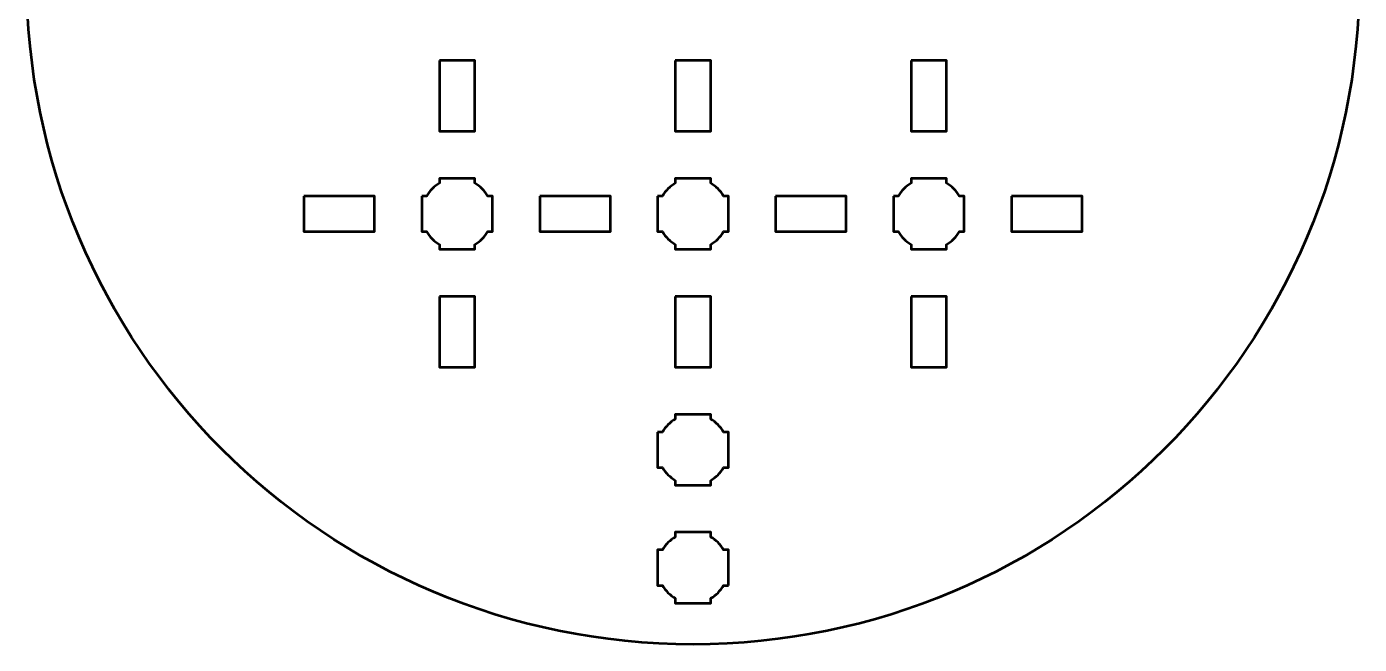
# Model space of a CAD drawing. Header units: centimetres. Extents: x -215 to 208, y -170 to 139.
# Drawn here: x 36.35 to 47.65, y -126.65 to -121.41 of the extents above; entities that cross this region are included whole.
import ezdxf

# ---------------------------------------------------------------- set-up
doc = ezdxf.new("R2010")
doc.units = ezdxf.units.CM
doc.header["$MEASUREMENT"] = 0
doc.layers.add('Layer 1', color=7, linetype='Continuous')

msp = doc.modelspace()

# ---------------------------------------------------------------- linework, layer by layer
at = {"layer": 'Layer 1', "color": 250, "lineweight": 53}
msp.add_ellipse((42, -120.99999), major_axis=(0, 5.65), ratio=1, dxfattribs=at)
at = {"layer": 'Layer 1', "lineweight": 53}
for points, knots in [([(39.85003, -121.69998), (39.85003, -121.69998), (40.15003, -121.69998), (40.15003, -121.69998), (40.15003, -121.69998), (40.15003, -121.69998), (40.15003, -122.29998), (40.15003, -122.29998), (40.15003, -122.29998), (40.15003, -122.29998), (39.85003, -122.29998), (39.85003, -122.29998), (39.85003, -122.29998), (39.85003, -122.29998), (39.85003, -121.69998), (39.85003, -121.69998)], [0, 0, 0, 0, 0.25, 0.25, 0.25, 0.25, 0.5, 0.5, 0.5, 0.5, 0.75, 0.75, 0.75, 0.75, 1, 1, 1, 1]), ([(41.84996, -121.69998), (41.84996, -121.69998), (42.14996, -121.69998), (42.14996, -121.69998), (42.14996, -121.69998), (42.14996, -121.69998), (42.14996, -122.29998), (42.14996, -122.29998), (42.14996, -122.29998), (42.14996, -122.29998), (41.84996, -122.29998), (41.84996, -122.29998), (41.84996, -122.29998), (41.84996, -122.29998), (41.84996, -121.69998), (41.84996, -121.69998)], [0, 0, 0, 0, 0.25, 0.25, 0.25, 0.25, 0.5, 0.5, 0.5, 0.5, 0.75, 0.75, 0.75, 0.75, 1, 1, 1, 1]), ([(43.85006, -121.69998), (43.85006, -121.69998), (44.15007, -121.69998), (44.15007, -121.69998), (44.15007, -121.69998), (44.15007, -121.69998), (44.15007, -122.29998), (44.15007, -122.29998), (44.15007, -122.29998), (44.15007, -122.29998), (43.85006, -122.29998), (43.85006, -122.29998), (43.85006, -122.29998), (43.85006, -122.29998), (43.85006, -121.69998), (43.85006, -121.69998)], [0, 0, 0, 0, 0.25, 0.25, 0.25, 0.25, 0.5, 0.5, 0.5, 0.5, 0.75, 0.75, 0.75, 0.75, 1, 1, 1, 1]), ([(39.7, -122.8499), (39.7, -122.8499), (39.7402, -122.8499), (39.7402, -122.8499), (39.7402, -122.8499), (39.76653, -122.80438), (39.80449, -122.76645), (39.85, -122.74012), (39.85, -122.74012), (39.85, -122.74012), (39.85, -122.6999), (39.85, -122.6999), (39.85, -122.6999), (39.85, -122.6999), (40.15, -122.6999), (40.15, -122.6999), (40.15, -122.6999), (40.15, -122.6999), (40.15, -122.74009), (40.15, -122.74009), (40.15, -122.74009), (40.19553, -122.76642), (40.23352, -122.80437), (40.25988, -122.8499), (40.25988, -122.8499), (40.25988, -122.8499), (40.3, -122.8499), (40.3, -122.8499), (40.3, -122.8499), (40.3, -122.8499), (40.3, -122.99532), (40.3, -122.99532), (40.3, -122.99532), (40.3, -122.99532), (40.30006, -122.99997), (40.30006, -122.99997), (40.30006, -122.99997), (40.30006, -122.99997), (40.3, -123.00461), (40.3, -123.00461), (40.3, -123.00461), (40.3, -123.00461), (40.3, -123.1499), (40.3, -123.1499), (40.3, -123.1499), (40.3, -123.1499), (40.25993, -123.1499), (40.25993, -123.1499), (40.25993, -123.1499), (40.23358, -123.19547), (40.19558, -123.23348), (40.15, -123.25984), (40.15, -123.25984), (40.15, -123.25984), (40.15, -123.2999), (40.15, -123.2999), (40.15, -123.2999), (40.15, -123.2999), (40.00672, -123.2999), (40.00672, -123.2999), (40.00672, -123.2999), (40.00672, -123.2999), (40.00005, -123.29998), (40.00005, -123.29998), (40.00005, -123.29998), (40.00005, -123.29998), (39.99337, -123.2999), (39.99337, -123.2999), (39.99337, -123.2999), (39.99337, -123.2999), (39.85, -123.2999), (39.85, -123.2999), (39.85, -123.2999), (39.85, -123.2999), (39.85, -123.2598), (39.85, -123.2598), (39.85, -123.2598), (39.80446, -123.23344), (39.76648, -123.19545), (39.74015, -123.1499), (39.74015, -123.1499), (39.74015, -123.1499), (39.7, -123.1499), (39.7, -123.1499), (39.7, -123.1499), (39.7, -123.1499), (39.7, -122.8499), (39.7, -122.8499)], [0, 0, 0, 0, 0.04545455, 0.04545455, 0.04545455, 0.04545455, 0.09090909, 0.09090909, 0.09090909, 0.09090909, 0.13636364, 0.13636364, 0.13636364, 0.13636364, 0.18181818, 0.18181818, 0.18181818, 0.18181818, 0.22727273, 0.22727273, 0.22727273, 0.22727273, 0.27272727, 0.27272727, 0.27272727, 0.27272727, 0.31818182, 0.31818182, 0.31818182, 0.31818182, 0.36363636, 0.36363636, 0.36363636, 0.36363636, 0.40909091, 0.40909091, 0.40909091, 0.40909091, 0.45454545, 0.45454545, 0.45454545, 0.45454545, 0.5, 0.5, 0.5, 0.5, 0.54545455, 0.54545455, 0.54545455, 0.54545455, 0.59090909, 0.59090909, 0.59090909, 0.59090909, 0.63636364, 0.63636364, 0.63636364, 0.63636364, 0.68181818, 0.68181818, 0.68181818, 0.68181818, 0.72727273, 0.72727273, 0.72727273, 0.72727273, 0.77272727, 0.77272727, 0.77272727, 0.77272727, 0.81818182, 0.81818182, 0.81818182, 0.81818182, 0.86363636, 0.86363636, 0.86363636, 0.86363636, 0.90909091, 0.90909091, 0.90909091, 0.90909091, 0.95454545, 0.95454545, 0.95454545, 0.95454545, 1, 1, 1, 1]), ([(41.7, -122.8499), (41.7, -122.8499), (41.7402, -122.8499), (41.7402, -122.8499), (41.7402, -122.8499), (41.76653, -122.80438), (41.80449, -122.76645), (41.85, -122.74012), (41.85, -122.74012), (41.85, -122.74012), (41.85, -122.6999), (41.85, -122.6999), (41.85, -122.6999), (41.85, -122.6999), (42.15, -122.6999), (42.15, -122.6999), (42.15, -122.6999), (42.15, -122.6999), (42.15, -122.74009), (42.15, -122.74009), (42.15, -122.74009), (42.19553, -122.76642), (42.23352, -122.80437), (42.25988, -122.8499), (42.25988, -122.8499), (42.25988, -122.8499), (42.3, -122.8499), (42.3, -122.8499), (42.3, -122.8499), (42.3, -122.8499), (42.3, -122.99532), (42.3, -122.99532), (42.3, -122.99532), (42.3, -122.99532), (42.30006, -122.99997), (42.30006, -122.99997), (42.30006, -122.99997), (42.30006, -122.99997), (42.3, -123.00461), (42.3, -123.00461), (42.3, -123.00461), (42.3, -123.00461), (42.3, -123.1499), (42.3, -123.1499), (42.3, -123.1499), (42.3, -123.1499), (42.25993, -123.1499), (42.25993, -123.1499), (42.25993, -123.1499), (42.23358, -123.19547), (42.19558, -123.23348), (42.15, -123.25984), (42.15, -123.25984), (42.15, -123.25984), (42.15, -123.2999), (42.15, -123.2999), (42.15, -123.2999), (42.15, -123.2999), (42.00672, -123.2999), (42.00672, -123.2999), (42.00672, -123.2999), (42.00672, -123.2999), (42.00005, -123.29998), (42.00005, -123.29998), (42.00005, -123.29998), (42.00005, -123.29998), (41.99337, -123.2999), (41.99337, -123.2999), (41.99337, -123.2999), (41.99337, -123.2999), (41.85, -123.2999), (41.85, -123.2999), (41.85, -123.2999), (41.85, -123.2999), (41.85, -123.2598), (41.85, -123.2598), (41.85, -123.2598), (41.80446, -123.23344), (41.76648, -123.19545), (41.74015, -123.1499), (41.74015, -123.1499), (41.74015, -123.1499), (41.7, -123.1499), (41.7, -123.1499), (41.7, -123.1499), (41.7, -123.1499), (41.7, -122.8499), (41.7, -122.8499)], [0, 0, 0, 0, 0.04545455, 0.04545455, 0.04545455, 0.04545455, 0.09090909, 0.09090909, 0.09090909, 0.09090909, 0.13636364, 0.13636364, 0.13636364, 0.13636364, 0.18181818, 0.18181818, 0.18181818, 0.18181818, 0.22727273, 0.22727273, 0.22727273, 0.22727273, 0.27272727, 0.27272727, 0.27272727, 0.27272727, 0.31818182, 0.31818182, 0.31818182, 0.31818182, 0.36363636, 0.36363636, 0.36363636, 0.36363636, 0.40909091, 0.40909091, 0.40909091, 0.40909091, 0.45454545, 0.45454545, 0.45454545, 0.45454545, 0.5, 0.5, 0.5, 0.5, 0.54545455, 0.54545455, 0.54545455, 0.54545455, 0.59090909, 0.59090909, 0.59090909, 0.59090909, 0.63636364, 0.63636364, 0.63636364, 0.63636364, 0.68181818, 0.68181818, 0.68181818, 0.68181818, 0.72727273, 0.72727273, 0.72727273, 0.72727273, 0.77272727, 0.77272727, 0.77272727, 0.77272727, 0.81818182, 0.81818182, 0.81818182, 0.81818182, 0.86363636, 0.86363636, 0.86363636, 0.86363636, 0.90909091, 0.90909091, 0.90909091, 0.90909091, 0.95454545, 0.95454545, 0.95454545, 0.95454545, 1, 1, 1, 1]), ([(43.7, -122.8499), (43.7, -122.8499), (43.7402, -122.8499), (43.7402, -122.8499), (43.7402, -122.8499), (43.76653, -122.80438), (43.80449, -122.76645), (43.85, -122.74012), (43.85, -122.74012), (43.85, -122.74012), (43.85, -122.6999), (43.85, -122.6999), (43.85, -122.6999), (43.85, -122.6999), (44.15, -122.6999), (44.15, -122.6999), (44.15, -122.6999), (44.15, -122.6999), (44.15, -122.74009), (44.15, -122.74009), (44.15, -122.74009), (44.19553, -122.76642), (44.23352, -122.80437), (44.25988, -122.8499), (44.25988, -122.8499), (44.25988, -122.8499), (44.3, -122.8499), (44.3, -122.8499), (44.3, -122.8499), (44.3, -122.8499), (44.3, -122.99532), (44.3, -122.99532), (44.3, -122.99532), (44.3, -122.99532), (44.30006, -122.99997), (44.30006, -122.99997), (44.30006, -122.99997), (44.30006, -122.99997), (44.3, -123.00461), (44.3, -123.00461), (44.3, -123.00461), (44.3, -123.00461), (44.3, -123.1499), (44.3, -123.1499), (44.3, -123.1499), (44.3, -123.1499), (44.25993, -123.1499), (44.25993, -123.1499), (44.25993, -123.1499), (44.23358, -123.19547), (44.19558, -123.23348), (44.15, -123.25984), (44.15, -123.25984), (44.15, -123.25984), (44.15, -123.2999), (44.15, -123.2999), (44.15, -123.2999), (44.15, -123.2999), (44.00672, -123.2999), (44.00672, -123.2999), (44.00672, -123.2999), (44.00672, -123.2999), (44.00005, -123.29998), (44.00005, -123.29998), (44.00005, -123.29998), (44.00005, -123.29998), (43.99337, -123.2999), (43.99337, -123.2999), (43.99337, -123.2999), (43.99337, -123.2999), (43.85, -123.2999), (43.85, -123.2999), (43.85, -123.2999), (43.85, -123.2999), (43.85, -123.2598), (43.85, -123.2598), (43.85, -123.2598), (43.80446, -123.23344), (43.76648, -123.19545), (43.74015, -123.1499), (43.74015, -123.1499), (43.74015, -123.1499), (43.7, -123.1499), (43.7, -123.1499), (43.7, -123.1499), (43.7, -123.1499), (43.7, -122.8499), (43.7, -122.8499)], [0, 0, 0, 0, 0.04545455, 0.04545455, 0.04545455, 0.04545455, 0.09090909, 0.09090909, 0.09090909, 0.09090909, 0.13636364, 0.13636364, 0.13636364, 0.13636364, 0.18181818, 0.18181818, 0.18181818, 0.18181818, 0.22727273, 0.22727273, 0.22727273, 0.22727273, 0.27272727, 0.27272727, 0.27272727, 0.27272727, 0.31818182, 0.31818182, 0.31818182, 0.31818182, 0.36363636, 0.36363636, 0.36363636, 0.36363636, 0.40909091, 0.40909091, 0.40909091, 0.40909091, 0.45454545, 0.45454545, 0.45454545, 0.45454545, 0.5, 0.5, 0.5, 0.5, 0.54545455, 0.54545455, 0.54545455, 0.54545455, 0.59090909, 0.59090909, 0.59090909, 0.59090909, 0.63636364, 0.63636364, 0.63636364, 0.63636364, 0.68181818, 0.68181818, 0.68181818, 0.68181818, 0.72727273, 0.72727273, 0.72727273, 0.72727273, 0.77272727, 0.77272727, 0.77272727, 0.77272727, 0.81818182, 0.81818182, 0.81818182, 0.81818182, 0.86363636, 0.86363636, 0.86363636, 0.86363636, 0.90909091, 0.90909091, 0.90909091, 0.90909091, 0.95454545, 0.95454545, 0.95454545, 0.95454545, 1, 1, 1, 1]), ([(38.70005, -122.84996), (38.70005, -122.84996), (39.30005, -122.84996), (39.30005, -122.84996), (39.30005, -122.84996), (39.30005, -122.84996), (39.30005, -123.14997), (39.30005, -123.14997), (39.30005, -123.14997), (39.30005, -123.14997), (38.70005, -123.14997), (38.70005, -123.14997), (38.70005, -123.14997), (38.70005, -123.14997), (38.70005, -122.84996), (38.70005, -122.84996)], [0, 0, 0, 0, 0.25, 0.25, 0.25, 0.25, 0.5, 0.5, 0.5, 0.5, 0.75, 0.75, 0.75, 0.75, 1, 1, 1, 1]), ([(40.70001, -122.84996), (40.70001, -122.84996), (41.30002, -122.84996), (41.30002, -122.84996), (41.30002, -122.84996), (41.30002, -122.84996), (41.30002, -123.14997), (41.30002, -123.14997), (41.30002, -123.14997), (41.30002, -123.14997), (40.70001, -123.14997), (40.70001, -123.14997), (40.70001, -123.14997), (40.70001, -123.14997), (40.70001, -122.84996), (40.70001, -122.84996)], [0, 0, 0, 0, 0.25, 0.25, 0.25, 0.25, 0.5, 0.5, 0.5, 0.5, 0.75, 0.75, 0.75, 0.75, 1, 1, 1, 1]), ([(42.70008, -122.84996), (42.70008, -122.84996), (43.30008, -122.84996), (43.30008, -122.84996), (43.30008, -122.84996), (43.30008, -122.84996), (43.30008, -123.14997), (43.30008, -123.14997), (43.30008, -123.14997), (43.30008, -123.14997), (42.70008, -123.14997), (42.70008, -123.14997), (42.70008, -123.14997), (42.70008, -123.14997), (42.70008, -122.84996), (42.70008, -122.84996)], [0, 0, 0, 0, 0.25, 0.25, 0.25, 0.25, 0.5, 0.5, 0.5, 0.5, 0.75, 0.75, 0.75, 0.75, 1, 1, 1, 1]), ([(44.70005, -122.84996), (44.70005, -122.84996), (45.30005, -122.84996), (45.30005, -122.84996), (45.30005, -122.84996), (45.30005, -122.84996), (45.30005, -123.14997), (45.30005, -123.14997), (45.30005, -123.14997), (45.30005, -123.14997), (44.70005, -123.14997), (44.70005, -123.14997), (44.70005, -123.14997), (44.70005, -123.14997), (44.70005, -122.84996), (44.70005, -122.84996)], [0, 0, 0, 0, 0.25, 0.25, 0.25, 0.25, 0.5, 0.5, 0.5, 0.5, 0.75, 0.75, 0.75, 0.75, 1, 1, 1, 1]), ([(39.85003, -123.69995), (39.85003, -123.69995), (40.15003, -123.69995), (40.15003, -123.69995), (40.15003, -123.69995), (40.15003, -123.69995), (40.15003, -124.29995), (40.15003, -124.29995), (40.15003, -124.29995), (40.15003, -124.29995), (39.85003, -124.29995), (39.85003, -124.29995), (39.85003, -124.29995), (39.85003, -124.29995), (39.85003, -123.69995), (39.85003, -123.69995)], [0, 0, 0, 0, 0.25, 0.25, 0.25, 0.25, 0.5, 0.5, 0.5, 0.5, 0.75, 0.75, 0.75, 0.75, 1, 1, 1, 1]), ([(41.84996, -123.69995), (41.84996, -123.69995), (42.14996, -123.69995), (42.14996, -123.69995), (42.14996, -123.69995), (42.14996, -123.69995), (42.14996, -124.29995), (42.14996, -124.29995), (42.14996, -124.29995), (42.14996, -124.29995), (41.84996, -124.29995), (41.84996, -124.29995), (41.84996, -124.29995), (41.84996, -124.29995), (41.84996, -123.69995), (41.84996, -123.69995)], [0, 0, 0, 0, 0.25, 0.25, 0.25, 0.25, 0.5, 0.5, 0.5, 0.5, 0.75, 0.75, 0.75, 0.75, 1, 1, 1, 1]), ([(43.85006, -123.69995), (43.85006, -123.69995), (44.15007, -123.69995), (44.15007, -123.69995), (44.15007, -123.69995), (44.15007, -123.69995), (44.15007, -124.29995), (44.15007, -124.29995), (44.15007, -124.29995), (44.15007, -124.29995), (43.85006, -124.29995), (43.85006, -124.29995), (43.85006, -124.29995), (43.85006, -124.29995), (43.85006, -123.69995), (43.85006, -123.69995)], [0, 0, 0, 0, 0.25, 0.25, 0.25, 0.25, 0.5, 0.5, 0.5, 0.5, 0.75, 0.75, 0.75, 0.75, 1, 1, 1, 1]), ([(41.7, -124.8499), (41.7, -124.8499), (41.7402, -124.8499), (41.7402, -124.8499), (41.7402, -124.8499), (41.76653, -124.80438), (41.80449, -124.76645), (41.85, -124.74012), (41.85, -124.74012), (41.85, -124.74012), (41.85, -124.6999), (41.85, -124.6999), (41.85, -124.6999), (41.85, -124.6999), (42.15, -124.6999), (42.15, -124.6999), (42.15, -124.6999), (42.15, -124.6999), (42.15, -124.74009), (42.15, -124.74009), (42.15, -124.74009), (42.19553, -124.76642), (42.23352, -124.80437), (42.25988, -124.8499), (42.25988, -124.8499), (42.25988, -124.8499), (42.3, -124.8499), (42.3, -124.8499), (42.3, -124.8499), (42.3, -124.8499), (42.3, -124.99532), (42.3, -124.99532), (42.3, -124.99532), (42.3, -124.99532), (42.30006, -124.99997), (42.30006, -124.99997), (42.30006, -124.99997), (42.30006, -124.99997), (42.3, -125.00461), (42.3, -125.00461), (42.3, -125.00461), (42.3, -125.00461), (42.3, -125.1499), (42.3, -125.1499), (42.3, -125.1499), (42.3, -125.1499), (42.25993, -125.1499), (42.25993, -125.1499), (42.25993, -125.1499), (42.23358, -125.19547), (42.19558, -125.23348), (42.15, -125.25984), (42.15, -125.25984), (42.15, -125.25984), (42.15, -125.2999), (42.15, -125.2999), (42.15, -125.2999), (42.15, -125.2999), (42.00672, -125.2999), (42.00672, -125.2999), (42.00672, -125.2999), (42.00672, -125.2999), (42.00005, -125.29998), (42.00005, -125.29998), (42.00005, -125.29998), (42.00005, -125.29998), (41.99337, -125.2999), (41.99337, -125.2999), (41.99337, -125.2999), (41.99337, -125.2999), (41.85, -125.2999), (41.85, -125.2999), (41.85, -125.2999), (41.85, -125.2999), (41.85, -125.2598), (41.85, -125.2598), (41.85, -125.2598), (41.80446, -125.23344), (41.76648, -125.19545), (41.74015, -125.1499), (41.74015, -125.1499), (41.74015, -125.1499), (41.7, -125.1499), (41.7, -125.1499), (41.7, -125.1499), (41.7, -125.1499), (41.7, -124.8499), (41.7, -124.8499)], [0, 0, 0, 0, 0.04545455, 0.04545455, 0.04545455, 0.04545455, 0.09090909, 0.09090909, 0.09090909, 0.09090909, 0.13636364, 0.13636364, 0.13636364, 0.13636364, 0.18181818, 0.18181818, 0.18181818, 0.18181818, 0.22727273, 0.22727273, 0.22727273, 0.22727273, 0.27272727, 0.27272727, 0.27272727, 0.27272727, 0.31818182, 0.31818182, 0.31818182, 0.31818182, 0.36363636, 0.36363636, 0.36363636, 0.36363636, 0.40909091, 0.40909091, 0.40909091, 0.40909091, 0.45454545, 0.45454545, 0.45454545, 0.45454545, 0.5, 0.5, 0.5, 0.5, 0.54545455, 0.54545455, 0.54545455, 0.54545455, 0.59090909, 0.59090909, 0.59090909, 0.59090909, 0.63636364, 0.63636364, 0.63636364, 0.63636364, 0.68181818, 0.68181818, 0.68181818, 0.68181818, 0.72727273, 0.72727273, 0.72727273, 0.72727273, 0.77272727, 0.77272727, 0.77272727, 0.77272727, 0.81818182, 0.81818182, 0.81818182, 0.81818182, 0.86363636, 0.86363636, 0.86363636, 0.86363636, 0.90909091, 0.90909091, 0.90909091, 0.90909091, 0.95454545, 0.95454545, 0.95454545, 0.95454545, 1, 1, 1, 1])]:
    msp.add_open_spline(points, degree=3, knots=knots, dxfattribs=at)
at = {"layer": 'Layer 1', "color": 250, "lineweight": 53}
msp.add_open_spline([(42.30013, -126.14989), (42.30013, -126.14989), (42.25993, -126.14989), (42.25993, -126.14989), (42.25993, -126.14989), (42.2336, -126.19541), (42.19564, -126.23334), (42.15013, -126.25967), (42.15013, -126.25967), (42.15013, -126.25967), (42.15013, -126.29989), (42.15013, -126.29989), (42.15013, -126.29989), (42.15013, -126.29989), (41.85013, -126.29989), (41.85013, -126.29989), (41.85013, -126.29989), (41.85013, -126.29989), (41.85013, -126.2597), (41.85013, -126.2597), (41.85013, -126.2597), (41.8046, -126.23337), (41.76661, -126.19542), (41.74025, -126.14989), (41.74025, -126.14989), (41.74025, -126.14989), (41.70013, -126.14989), (41.70013, -126.14989), (41.70013, -126.14989), (41.70013, -126.14989), (41.70013, -126.00447), (41.70013, -126.00447), (41.70013, -126.00447), (41.70013, -126.00447), (41.70007, -125.99982), (41.70007, -125.99982), (41.70007, -125.99982), (41.70007, -125.99982), (41.70013, -125.99518), (41.70013, -125.99518), (41.70013, -125.99518), (41.70013, -125.99518), (41.70013, -125.84989), (41.70013, -125.84989), (41.70013, -125.84989), (41.70013, -125.84989), (41.7402, -125.84989), (41.7402, -125.84989), (41.7402, -125.84989), (41.76655, -125.80432), (41.80455, -125.76631), (41.85013, -125.73995), (41.85013, -125.73995), (41.85013, -125.73995), (41.85013, -125.69989), (41.85013, -125.69989), (41.85013, -125.69989), (41.85013, -125.69989), (41.99341, -125.69989), (41.99341, -125.69989), (41.99341, -125.69989), (41.99341, -125.69989), (42.00008, -125.69981), (42.00008, -125.69981), (42.00008, -125.69981), (42.00008, -125.69981), (42.00676, -125.69989), (42.00676, -125.69989), (42.00676, -125.69989), (42.00676, -125.69989), (42.15013, -125.69989), (42.15013, -125.69989), (42.15013, -125.69989), (42.15013, -125.69989), (42.15013, -125.73999), (42.15013, -125.73999), (42.15013, -125.73999), (42.19567, -125.76635), (42.23365, -125.80434), (42.25998, -125.84989), (42.25998, -125.84989), (42.25998, -125.84989), (42.30013, -125.84989), (42.30013, -125.84989), (42.30013, -125.84989), (42.30013, -125.84989), (42.30013, -126.14989), (42.30013, -126.14989)], degree=3, knots=[0, 0, 0, 0, 0.04545455, 0.04545455, 0.04545455, 0.04545455, 0.09090909, 0.09090909, 0.09090909, 0.09090909, 0.13636364, 0.13636364, 0.13636364, 0.13636364, 0.18181818, 0.18181818, 0.18181818, 0.18181818, 0.22727273, 0.22727273, 0.22727273, 0.22727273, 0.27272727, 0.27272727, 0.27272727, 0.27272727, 0.31818182, 0.31818182, 0.31818182, 0.31818182, 0.36363636, 0.36363636, 0.36363636, 0.36363636, 0.40909091, 0.40909091, 0.40909091, 0.40909091, 0.45454545, 0.45454545, 0.45454545, 0.45454545, 0.5, 0.5, 0.5, 0.5, 0.54545455, 0.54545455, 0.54545455, 0.54545455, 0.59090909, 0.59090909, 0.59090909, 0.59090909, 0.63636364, 0.63636364, 0.63636364, 0.63636364, 0.68181818, 0.68181818, 0.68181818, 0.68181818, 0.72727273, 0.72727273, 0.72727273, 0.72727273, 0.77272727, 0.77272727, 0.77272727, 0.77272727, 0.81818182, 0.81818182, 0.81818182, 0.81818182, 0.86363636, 0.86363636, 0.86363636, 0.86363636, 0.90909091, 0.90909091, 0.90909091, 0.90909091, 0.95454545, 0.95454545, 0.95454545, 0.95454545, 1, 1, 1, 1], dxfattribs=at)

doc.saveas('drawing.dxf')
